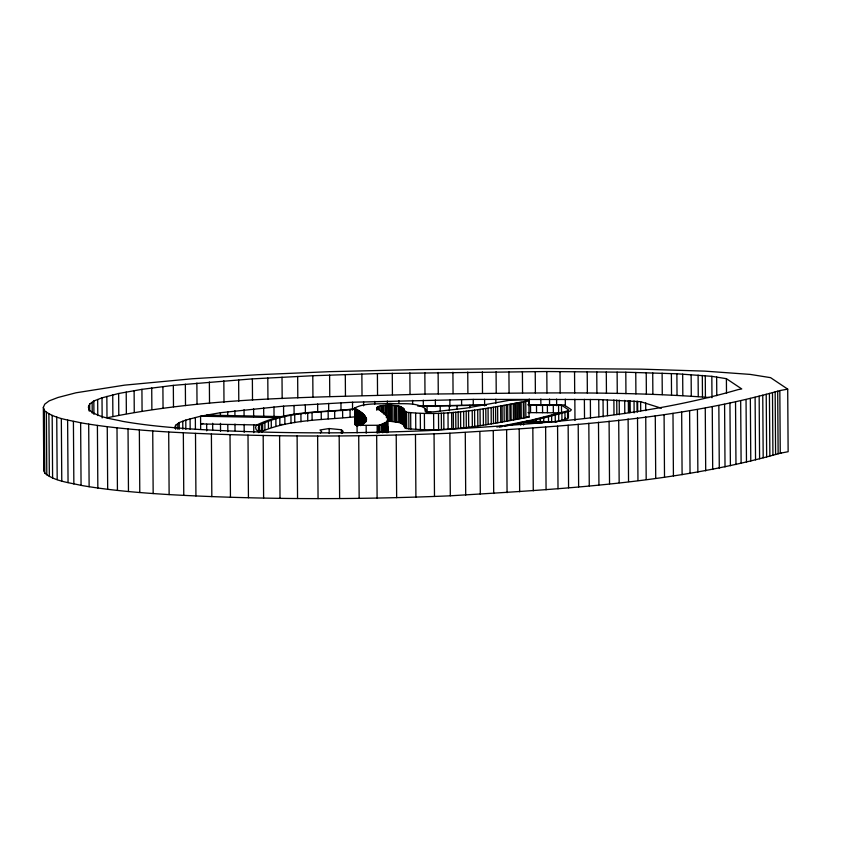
<?xml version="1.0" encoding="UTF-8"?>
<svg xmlns="http://www.w3.org/2000/svg" width="867" height="867" viewBox="0 0 867 867"><rect width="100%" height="100%" fill="white"/><g stroke="black" fill="none" stroke-linecap="round" stroke-linejoin="round"><path stroke-width="1.3" d="M425.318 411.554L425.372 408.617C415.445 401.584 401.573 404.542 390.085 403.404C378.554 404.434 365.321 402.537 354.809 407.945L354.917 424.234L357.724 426.326M376.787 410.091C376.235 403.859 385.782 406.135 389.814 404.9L389.901 421.221L388.709 421.199L390.887 421.199L389.554 421.199L389.446 404.9L399.817 406.363L403.914 408.845L404.737 410.752L404.748 427.702L405.94 428.07L405.821 411.771L404.64 411.413M404.748 427.702L404.022 425.144L399.936 422.652L389.554 421.199M661.38 408.227L640.637 401.681L598.75 399.535L473.241 399.394L352.511 402.223L283.563 406.135L220.402 412.703L200.57 416.225L185.787 420.083L179.209 422.608L175.633 425.263L174.484 427.973M89.063 405.572L89.659 404.076L93.831 400.977L102.013 397.834L118.638 393.499L141.928 389.337L173.335 385.371L252.373 378.868L312.792 375.736L377.405 373.59L546.806 371.542L625.801 372.214L676.878 373.785L711.829 376.332L726.394 378.684L741.74 388.947L738.207 389.586C637.689 418.609 532.327 424.093 428.493 430.596C352.23 433.814 275.793 433.695 199.562 429.49C173.866 427.897 148.127 425.795 122.746 421.373C111.42 418.674 98.708 417.645 89.323 410.124L88.358 407.122L89.063 405.572L89.106 410.936M258.496 432.59L258.453 427.442L259.439 425.144C288.635 410.633 323.543 412.887 355.372 409.04M354.809 407.945L362.883 413.537L366.448 418.468L366.524 420.062L364.736 422.272L357.074 425.35L379.356 425.263L386.086 422.305L388.004 419.953L387.928 418.262C386.736 412.735 378.37 410.828 376.766 407.588M781.275 452.921C673.8 483.472 561.231 488.945 450.309 495.816C356.64 499.739 262.755 499.728 169.13 494.602C139.674 492.77 110.174 490.429 81.064 485.379C68.786 482.464 54.989 481.358 44.802 473.209L43.783 470.022L43.35 407.414L44.726 404.185L49.159 400.879L57.981 397.487L75.993 392.794L124.588 385.143L192.431 378.76L257.586 374.728L329.731 371.661L418.393 369.559L537.876 368.399L641.071 369.147L704.643 371.119L750.183 374.403L770.568 377.654L787.702 389.12L788.136 451.718L780.257 453.203L779.823 390.594L787.702 389.12M555.216 414.231L555.27 421.947L567.592 418.631L567.538 410.915L568.394 409.766L561.48 405.138L527.949 404.9M567.592 418.631L568.449 417.482L568.405 411.045M425.296 409.04L426.13 411.283L427.225 411.478L426.607 411.641L430.791 412.074L427.995 412.107L434.269 411.782L466.511 408.064L509.265 400.305L523.267 399.839L528.935 400.771L529.054 417.06C488.5 424.483 447.112 433.218 405.691 428.396L405.821 411.771M342.302 432.871L343.104 431.365L341.392 429.739L329.167 428.536L319.966 429.999L321.624 431.571L320.389 432.958M355.427 416.767C324.16 420.094 290.748 419.097 261.52 431.549L261.466 423.833M405.572 412.096C446.993 416.929 488.381 408.184 528.935 400.771M496.824 427.019L530.767 420.289L567.538 410.915M43.35 407.414L44.369 410.611C54.556 418.75 68.352 419.856 80.631 422.771C109.741 427.821 139.24 430.162 168.697 431.994C262.322 437.12 356.196 437.131 449.875 433.207C560.418 426.25 672.673 421.015 779.823 390.594M709.358 397.53C614.779 390.41 519.745 393.477 424.993 394.062C318.915 397.671 211.342 396.197 106.999 417.818L106.847 396.382M354.906 408.812C322.264 412.725 286.489 410.351 256.513 425.155L255.516 427.464L256.264 429.772L259.396 432.037M528.176 404.694L564.211 404.965L571.342 409.733L570.464 410.925L543.089 418.154L504.681 426.228M279.618 424.819L282.154 424.342M203.041 423.497L200.624 423.941L258.312 424.971M499.5 427.084L502.091 426.651M389.446 404.9L390.779 404.9L388.589 404.911L389.782 404.922M387.983 421.329L389.933 421.189M417.753 406.092L486.192 404.932M422.413 406.168L486.3 405.138M528.003 412.616L561.534 412.865L561.48 405.138M526.139 421.286L557.243 421.796M542.374 422.825L520.709 422.467L520.731 425.047M277.039 417.58L200.57 416.225L200.656 429.295M206.606 415.109L282.1 416.626M526.789 416.691L529.054 417.06M262.311 431.994L259.19 429.75L258.453 427.442M777.688 391.169L778.133 453.777M775.152 391.851L775.597 454.46M772.486 392.567L772.931 455.175M769.419 393.401L769.863 456.009M766.222 394.257L766.656 456.866M762.754 395.2L763.188 457.798M759.156 396.165L759.59 458.773M755.103 397.259L755.536 459.868M750.345 398.397L750.779 461.006M746.043 399.557L746.476 462.165M740.678 400.706L741.112 463.314M735.53 401.941L735.975 464.539M729.949 403.155L730.393 465.752M726.394 378.684L726.503 393.423M724.584 404.315L725.018 466.923M718.841 405.572L719.285 468.18M716.651 376.928L716.781 395.688M712.251 406.883L712.696 469.491M711.829 376.332L711.97 397.769M705.272 375.736L705.424 397.173M705.261 408.27L705.705 470.879M702.324 375.4L702.476 396.837M698.098 375.129L698.249 396.566M697.426 409.571L697.87 472.179M691.129 374.577L691.281 396.013M689.612 410.882L690.045 473.48M682.676 374.121L682.828 395.558M681.668 412.096L682.101 474.704M676.878 373.785L677.029 395.233M672.987 413.321L673.421 475.929M671.383 373.579L671.535 395.016M664.079 414.589L664.512 477.186M662.117 373.178L662.269 394.626M655.279 415.694L655.723 478.302M652.721 372.897L652.873 394.333M646.229 372.669L646.37 394.106M645.666 402.722L645.731 410.687M645.742 416.864L646.186 479.473M640.637 401.681L640.702 410.98M637.613 401.291L637.689 411.923M637.516 417.905L637.96 480.513M636.996 401.28L637.061 411.901M635.76 372.463L635.912 393.911M634.037 400.944L634.124 412.898M629.821 400.673L629.908 412.627M629.615 400.619L629.691 412.573M628.347 400.576L628.434 412.529M628.109 418.956L628.542 481.564M625.801 372.214L625.952 393.661M624.695 400.348L624.793 413.635M619.211 400.142L619.309 414.751M618.713 420.083L619.157 482.691M617.12 372.116L617.271 393.553M616.74 400.023L616.849 414.632M613.89 399.947L613.988 414.556M609.089 421.124L609.534 483.732M607.388 399.72L607.496 415.661M606.293 371.943L606.445 393.39M603.053 399.676L603.172 416.94M598.75 399.535L598.869 416.799M598.49 422.229L598.934 484.837M596.756 371.835L596.908 393.282M590.362 399.438L590.492 418.035M588.823 423.248L589.267 485.856M587.208 371.726L587.36 393.163M584.38 399.34L584.51 417.927M578.202 424.245L578.636 486.853M574.843 399.232L574.984 420.473M574.55 371.618L574.691 393.065M568.145 425.22L568.579 487.828M565.295 399.113L565.338 405.756M565.425 417.71L565.447 420.365M564.959 411.608L565.013 419.325M561.892 412.432L561.946 420.148M560.006 371.553L560.158 392.989M558.684 413.299L558.738 421.015M558.565 405.095L558.619 412.811M557.568 426.185L558.012 488.793M556.603 399.048L556.657 405.691M553.298 405.03L553.352 412.757M551.618 415.206L551.661 421.633M549.526 399.015L549.57 405.658M548.475 416.052L548.508 421.199M547.37 404.965L547.424 412.681M546.806 371.542L546.958 392.979M545.625 427.182L546.069 489.79M543.707 417.19L543.75 422.337M542.525 404.922L542.579 412.649M540.835 399.004L540.878 405.648M540.282 418.111L540.304 421.969M536.489 404.9L536.543 412.616M536.034 419.021L536.044 421.6M535.232 371.553L535.383 393M532.837 428.244L533.27 490.852M530.517 404.889L530.571 412.605M529.249 399.015L529.293 405.658M525.749 401.388L525.868 417.677M523.961 401.616L524.069 417.916M523.495 422.511L523.516 424.993M523.332 401.855L523.451 418.143M522.411 371.607L522.552 393.054M521.132 402.093L521.251 418.393M519.788 402.396L519.897 418.685M519.214 429.208L519.647 491.806M518.672 402.526L518.791 418.815M517.274 402.787L517.382 419.086M515.865 403.057L515.984 419.357M514.695 403.339L514.814 419.628M513.286 403.61L513.394 419.91M511.021 404.044L511.14 420.332M509.894 404.325L510.002 420.614M508.929 371.672L509.081 393.109M507.683 404.629L507.802 420.928M506.621 430.097L507.065 492.705M506.295 405.008L506.415 421.308M504.074 405.322L504.193 421.622M502.069 405.767L502.188 422.056M500.627 406.038L500.747 422.337M497.625 406.504L497.745 422.803M496.076 371.748L496.227 393.185M495.848 399.188L495.881 403.177M495.599 406.948L495.707 423.237M493.377 407.262L493.486 423.562M493.269 430.91L493.702 493.518M491.134 407.696L491.253 423.996M488.056 408.162L488.164 424.451M485.791 408.595L485.91 424.884M484.599 399.297L484.642 405.94M483.287 408.91L483.407 425.198M482.366 371.878L482.507 393.315M480.047 409.387L480.155 425.686M479.874 431.701L480.307 494.309M477.717 409.723L477.825 426.011M474.574 410.091L474.693 426.38M473.241 399.394L473.274 404.705M472.222 410.416L472.342 426.716M469.892 405.322L469.914 407.902M468.559 410.785L468.679 427.084M467.747 372.008L467.898 393.445M466.197 411.121L466.316 427.42M465.276 432.481L465.709 495.09M463.672 411.337L463.78 427.626M461.58 399.557L461.612 404.867M460.561 411.695L460.67 427.984M458.155 411.912L458.264 428.211M457.072 405.507L457.093 409.365M455.739 412.139L455.858 428.439M452.91 372.203L453.062 393.651M453.333 412.367L453.441 428.656M451.642 412.54L451.761 428.84M449.865 399.72L449.908 406.352M449.875 433.207L450.309 495.816M449.355 405.626L449.399 410.774M448.001 412.811L448.109 429.111M443.763 413.093L443.871 429.393M441.325 413.212L441.444 429.501M440.187 405.799L440.219 410.936M438.128 372.42L438.268 393.856M438.496 413.342L438.604 429.631M435.364 399.947L435.407 406.58M434.053 433.879L434.486 496.477M433.619 413.483L433.728 429.772M427.063 406.059L427.106 412.497M425.643 409.452L425.654 411.955M425.372 408.617L425.394 411.121M424.841 372.615L424.993 394.062M424.386 413.548L424.505 429.837M423.291 400.175L423.345 406.818M420.3 413.483L420.408 429.772M415.661 413.277L415.77 429.577M415.466 434.519L415.911 497.127M412.594 400.391L412.627 404.369M410.665 412.974L410.774 429.273M409.874 372.897L410.026 394.344M408.791 412.725L408.899 429.013M406.58 412.258L406.699 428.558M404.737 410.752L404.911 427.485M404.152 409.582L404.141 426.64M403.914 408.845L403.946 425.567M403.209 408.455L403.318 424.754M402.96 408.108L403.079 424.397M402.581 407.707L402.7 424.006M401.887 407.327L402.006 423.627M401.388 407.1L401.497 423.399M400.771 406.796L400.89 423.096M399.817 406.363L399.936 422.652M398.896 400.695L398.918 403.35M398.614 405.973L398.755 422.489M396.848 405.658L396.956 421.947M396.186 405.496L396.295 421.796M396.219 435.071L396.652 497.68M395.46 405.431L395.58 421.72M394.702 405.312L394.81 421.611M392.892 405.149L393.011 421.449M392.274 373.254L392.426 394.702M391.461 405.019L391.57 421.319M390.497 404.932L390.605 421.232M390.031 404.9L390.15 421.189M388.416 404.997L388.524 421.286M388.004 419.953L388.091 432.492M387.863 405.03L387.972 420.072M387.983 427.03L388.015 432.048M387.343 401.053L387.354 403.708M387.484 417.439L387.495 419.953M387.256 420.712L387.332 431.994M386.877 421.535L386.964 432.817M386.303 405.16L386.4 417.699M386.086 422.305L386.162 432.33M385.382 405.301L385.457 415.326M384.948 422.944L385.013 431.712M383.843 405.463L383.908 414.242M383.81 423.529L383.875 432.297M382.986 405.658L383.041 413.18M382.705 424.05L382.77 432.817M381.697 405.832L381.74 412.096M381.643 424.483L381.697 432.004M380.841 406.059L380.873 411.077M379.876 424.917L379.93 432.438M379.237 406.33L379.269 410.091M379.356 425.263L379.41 432.785M378.38 406.569L378.391 409.072M378.001 406.699L378.023 409.202M378.24 425.372L378.294 432.893M377.405 373.59L377.546 395.038M377.568 406.894L377.589 409.408M376.95 407.284L376.961 409.788M377.134 425.751L377.188 433.262M376.668 435.462L377.102 498.07M374.793 401.378L374.804 404.033M366.004 417.645L366.091 421.72M366.167 425.719L366.221 433.24M365.571 416.843L365.603 421.85M365.115 416.106L365.159 422.37M364.66 415.38L364.714 422.901M364.194 414.719L364.248 423.497M363.587 401.822L363.62 405.81M363.36 414.123L363.425 424.147M362.883 413.537L362.948 423.562M361.864 374.056L362.016 395.493M361.962 412.941L362.038 424.223M361.452 412.421L361.539 424.949M360.629 411.89L360.726 425.686M360.119 411.446L360.217 425.231M359.22 410.871L359.317 424.657M358.71 435.765L359.155 498.373M358.374 410.47L358.472 425.513M357.605 410.026L357.713 425.068M357.052 425.274L357.128 432.871M356.651 409.582L356.76 425.87M355.708 409.116L355.817 425.415M355.177 408.736L355.297 425.025M354.971 408.346L355.08 424.635M352.511 402.223L352.566 410.189M350.051 409.397L350.105 417.114M345.304 374.511L345.456 395.948M342.606 409.907L342.66 417.623M342.259 430.921L342.281 433.413M341.392 429.739L341.425 433.478M340.959 402.776L341.013 410.741M339.181 435.928L339.626 498.525M334.662 410.557L334.716 418.273M329.612 375.108L329.763 396.544M329.167 428.536L329.2 433.533M328.647 403.361L328.701 411.326M328.138 411.11L328.192 418.826M321.223 411.792L321.278 419.509M317.647 403.989L317.701 411.955M317.625 436.014L318.059 498.612M312.792 375.736L312.944 397.173M312.055 412.714L312.109 420.43M307.709 413.191L307.763 420.907M305.325 404.672L305.39 413.971M300.925 414.068L300.979 421.796M297.663 376.451L297.804 397.888M297.11 435.906L297.554 498.514M294.715 414.935L294.769 422.652M294.043 405.42L294.108 414.719M290.954 415.542L291.009 423.259M284.842 416.68L284.896 424.397M283.563 406.135L283.639 416.767M282.013 377.188L282.165 398.636M279.813 417.634L279.868 425.35M279.586 435.7L280.019 498.308M275.869 418.588L275.923 426.315M273.972 406.926L274.037 416.225M271.252 419.726L271.306 427.442M268.402 420.582L268.456 428.298M267.795 378.001L267.946 399.438M264.879 421.926L264.934 429.642M263.666 407.793L263.731 417.081M263.178 435.451L263.611 498.059M262.647 422.782L262.701 430.509M259.439 425.144L259.471 430.292M259.027 426.185L259.049 430.043M253.597 408.791L253.652 416.767M253.717 424.732L253.771 432.698M252.373 378.868L252.514 400.305M248.005 435.126L248.439 497.734M244.039 409.744L244.082 416.388M244.136 424.353L244.191 432.319M238.642 379.768L238.793 401.215M234.892 410.763L234.935 416.073M234.99 424.039L235.033 430.682M230.015 434.692L230.449 497.29M227.707 411.717L227.728 415.705M227.793 424.993L227.837 431.636M223.838 380.786L223.989 402.234M220.402 412.703L220.424 415.369M220.478 423.334L220.532 431.3M212.653 423.259L212.708 429.902M211.396 434.031L211.83 496.628M209.37 381.968L209.521 403.404M206.671 424.169L206.714 430.856M196.874 383.019L197.026 404.466M195.346 417.504L195.422 429.458M195.498 433.392L195.931 496M190.09 418.783L190.166 429.403M185.787 420.083L185.852 429.371M185.354 384.168L185.505 405.604M183.338 432.806L183.771 495.415M182.764 421.264L182.818 429.23M179.209 422.608L179.252 429.252M177.778 423.941L177.822 429.252M175.633 425.263L175.665 429.252M173.335 385.371L173.487 406.807M168.697 431.994L169.13 494.602M162.898 386.53L163.05 407.967M152.733 430.997L153.166 493.605M151.725 387.983L151.877 409.419M141.928 389.337L142.069 410.785M139.349 429.924L139.782 492.532M134.114 390.605L134.255 412.042M128.034 428.916L128.468 491.513M126.214 392.068L126.365 413.516M118.638 393.499L118.79 414.946M117.002 427.789L117.435 490.397M112.732 394.94L112.883 416.377M107.248 426.683L107.681 489.291M102.013 397.834L102.154 417.927M97.668 399.492L97.776 415.564M97.397 425.448L97.841 488.045M93.831 400.977L93.929 414.372M92.151 402.461L92.227 413.18M89.659 404.076L89.702 410.785M88.694 424.136L89.128 486.734M80.631 422.771L81.064 485.379M73.413 421.416L73.858 484.014M67.615 419.986L68.059 482.594M61.329 418.555L61.774 481.152M56.745 416.962L57.189 479.57M52.172 415.434L52.605 478.042M48.899 413.895L49.332 476.503M46.374 412.226L46.807 474.834M44.369 410.611L44.802 473.209M43.849 409.007L44.282 471.615"/></g></svg>
